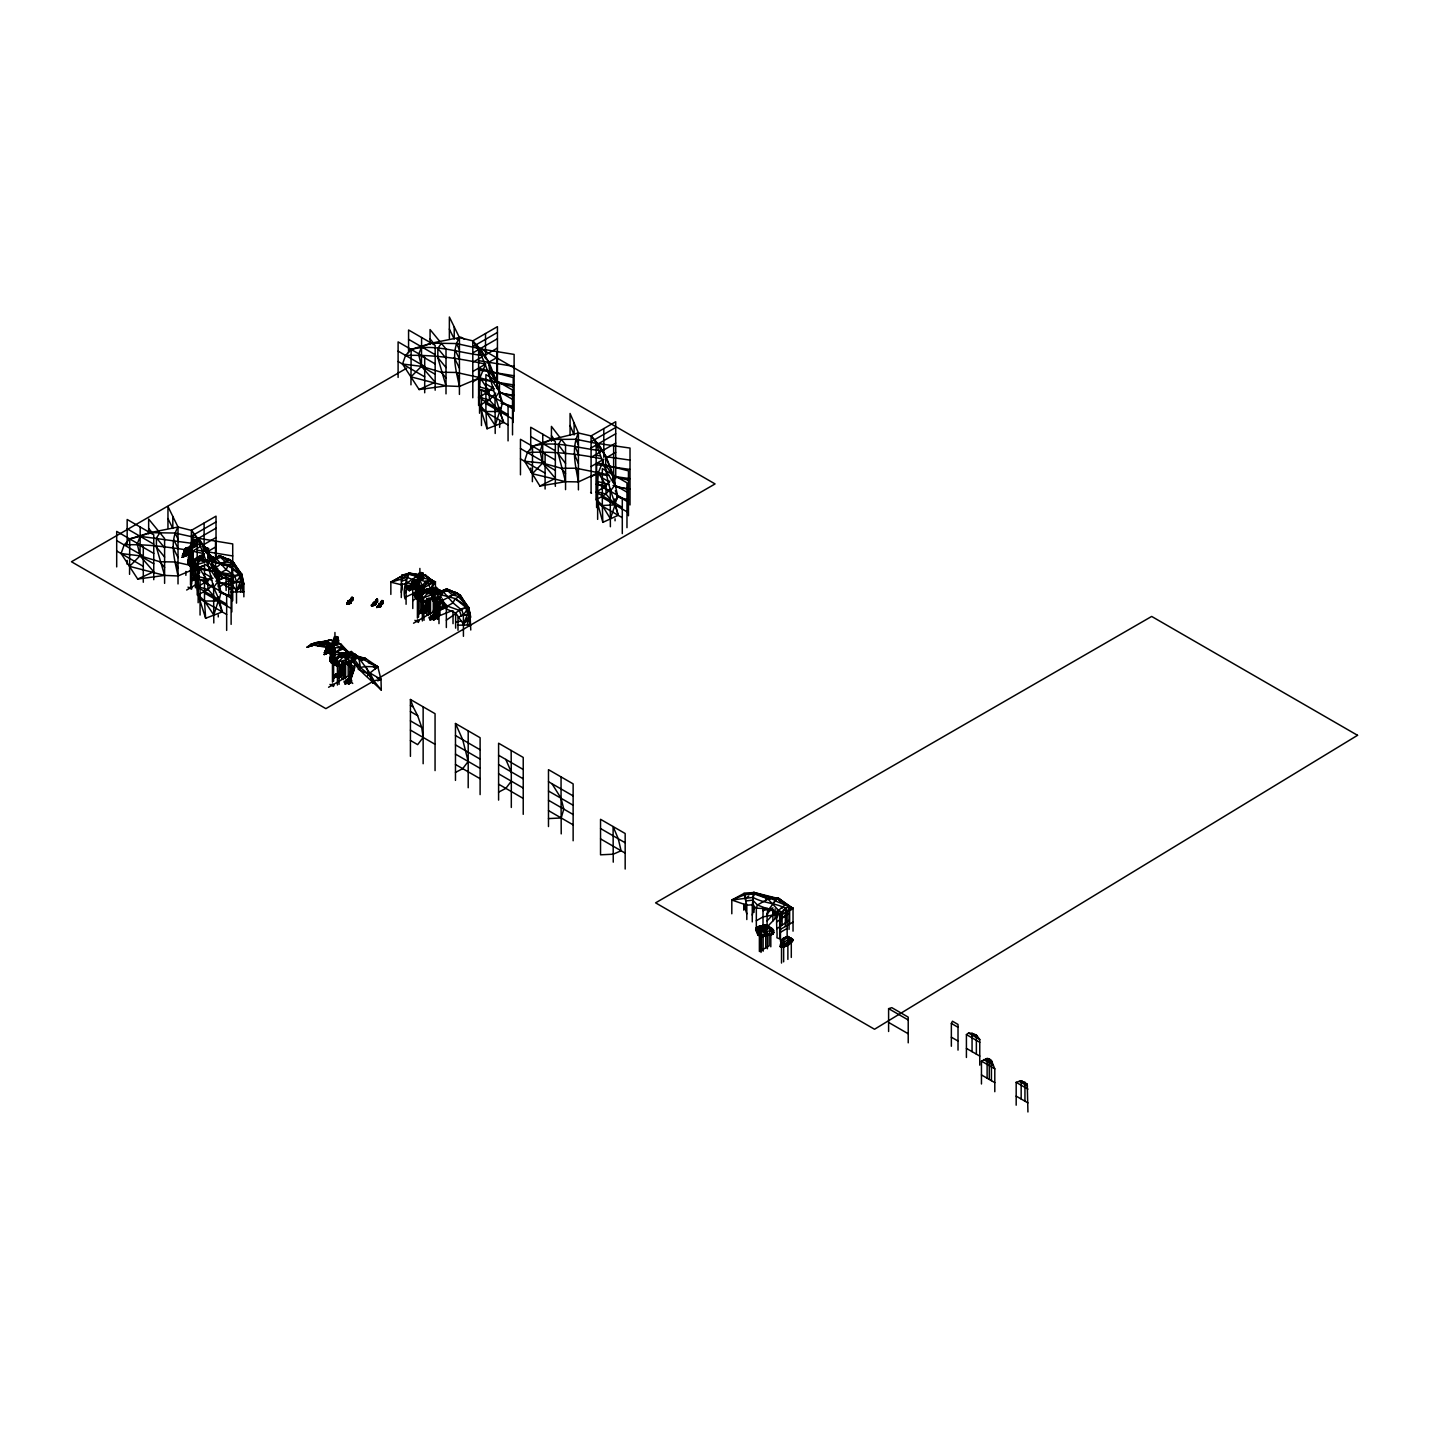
<?xml version="1.0" encoding="UTF-8"?>
<svg xmlns="http://www.w3.org/2000/svg" width="1429" height="1429" viewBox="0 0 1429 1429"><rect width="100%" height="100%" fill="white"/><g stroke="black" fill="none" stroke-linecap="round" stroke-linejoin="round"><path stroke-width="1.5" d="M197.148 565.08C188.521 563.419 196.648 551.415 189.968 546.968L192.326 539.644L196.13 540.037L196.755 545.842L190.289 549.272L192.522 551.058L192.022 565.295L197.113 568.081L203.186 565.759M422.359 620.972L422.359 597.644C416.643 594.482 423.002 584.318 416.893 580.156L419.233 572.833L423.038 573.225L423.663 579.013L417.197 582.46L416.893 580.156L412.606 581.353L411.677 586.64M184.77 553.452L185.252 548.736L186.449 550.504M326.419 648.194L326.312 653.196L325.169 654.214L325.24 650.713L327.116 652.267L325.794 652.678L327.67 645.408L331.939 644.211L334.279 636.887L338.101 637.298L338.709 643.086L326.455 647.819L326.08 649.963L327.67 645.408L326.455 647.819L328.777 652.731L324.204 654.5L328.027 648.712M591.088 466.533L603.806 459.191L598.322 472.713L578.423 481.912L565.545 481.68L558.257 453.85L558.346 444.741L561.401 439.382L575.976 439.292L598.322 443.794L606.128 456.691L613.648 476.339L613.416 480.001M196.755 567.974L178.018 575.958L164.603 575.405L156.368 547.039L156.475 537.929L159.905 532.803L175.07 533.035L198.631 538.251L207.634 551.844L215.529 571.707L215.547 577.405L215.332 571.904L211.599 561.829L202.668 545.235L216.029 537.536M421.609 337.512L421.43 366.342L410.963 376.881L446.009 385.919L419.108 389.545L402.531 364.038L405.568 355.446C432.326 354.606 459.298 358.215 485.521 364.145L480.037 377.667L459.423 386.455L446.009 385.919L437.774 357.536L437.881 348.426L441.329 343.299L456.476 343.549L480.037 348.747L489.04 362.341L496.953 382.204L496.953 387.92M353.159 599.18L346.8 604.235L349.48 603.538L351.623 597.251L353.07 597.751L352.999 600.394L347.426 603.038M524.55 461.245L542.609 463.067L561.401 468.301L575.976 468.212L598.322 472.713L596.607 499.614L602.824 522.371L618.185 515.315C613.684 495.881 603.342 477.268 606.128 456.691L591.088 435.934L578.423 432.987L551.844 439.453L532.535 446.259L527.372 452.529L524.55 461.245L539.912 486.039L565.545 481.68L532.374 473.731L542.609 463.067L542.788 434.22M618.185 515.315L615.059 504.884L605.967 494.041L606.128 485.628L598.322 472.713L591.088 476.893M199.721 566.884L194.362 568.385L189.146 565.366L187.842 562.329L188.557 556.935L189.646 559.614L188.717 563.455L190.593 566.438L196.434 568.653L201.471 566.616M201.453 559.436C207.401 553.47 195.291 560.114 192.969 562.008L192.969 560.239L192.129 561.579L189.271 561.686L188.824 557.56M348.908 653.285L343.478 656.411L334.94 658.251L333.993 662.538L331.099 662.609L330.188 661.234L330.51 654.178L331.617 656.876L331.099 662.609L336.333 665.646L353.928 661.395M334.94 657.483L334.1 658.823L331.242 658.948L330.796 654.804M439.543 591.767L438.185 592.553L438.185 590.409L436.542 589.462L437.899 590.82L436.006 590.624L439.918 592.142L433.13 587.962L419.876 595.196L419.876 593.428L419.036 594.75L415.285 592.588L414.767 595.5L417.59 597.126L419.983 595.786L419.876 590.284L419.876 594.178L423.413 597.876L442.311 590.659L453.029 602.859L461.496 609.951L459.298 610.362L447.438 606.092L438.828 597.197L432.13 598.179L423.341 601.841L417.5 599.626L414.767 595.5C414.285 586.694 421.233 592.481 418.947 598.483L424.038 601.27L432.13 598.179L440.579 597.179L435.988 614.917L436.488 617.096M418.715 591.731L420.162 592.571L419.036 594.75L416.196 594.875L415.75 590.749M194.808 546.789L194.523 542.252L191.504 542.163M336.762 644.032L336.494 639.513L333.475 639.406M421.716 579.978L421.448 575.44L418.429 575.351M186.538 551.13L182.233 557.256L184.841 554.363L189.628 552.612L191.79 549.576L190.164 548.414M390.849 594.41L390.849 582.175L401.281 584.765L401.745 575.28L409.194 573.154L423.806 575.244M199.328 567.706L196.988 575.655L198.059 579.995L192.272 580.478L194.201 576.673L196.988 575.655L199.167 575.744L199.06 578.62M428.111 599.323L429.611 600.109L423.77 611.701L419.179 613.648L420.876 611.808C420.358 608.022 426.521 608.129 428.504 610.112L422.609 614.131L421.519 611.219L423.895 608.843L427.985 599.626L429.611 600.109L425.967 611.808L423.895 608.843L418.804 611.469L424.967 613.166L424.77 609.486L427.985 599.626M192.522 551.058L190.361 549.808L191.522 548.932L192.522 551.058L184.002 556.328L184.002 553.487L187.788 552.88L186.127 551.916C181.126 555.041 184.091 557.703 184.002 553.487L185.145 555.024L184.002 556.328L182.412 555.399L186.556 547.825L189.968 546.968L191.79 549.576L184.502 550.576L182.68 556.667L190.754 553.845L192.558 552.237L191.915 550.04L190.521 551.076M415.035 587.462L416.178 591.963L418.84 592.07L420.019 590.463L418.268 581.657L419.483 585.426L417.661 587.015L410.927 589.498L409.337 588.587L412.606 581.353L415.625 581.156L412.159 581.925L409.337 588.587C411.248 592.678 411.052 585.872 411.356 584.122M352.945 654.875L351.052 654.678L353.338 655.268L351.605 653.517L351.052 654.678L354.803 654.25L356.053 656.84L348.194 652.035L334.547 654.857L335.869 652.017L343.192 648.909L348.194 652.035L347.765 658.876L349.837 652.982L356.339 656.483C341.656 648.105 323.097 634.28 307.039 647.194L312.844 645.301L307.039 647.194M433.844 589.212L419.161 595.429L425.788 589.748L433.13 587.962L434.773 588.927L432.594 592.553L432.13 598.179L429.557 599.555L429.557 598.126M375.434 602.984L375.863 603.788L371.719 605.753L377.631 602.056L376.97 598.858L373.916 605.271L371.415 605.878L375.238 602.466C379.096 606.682 364.181 606.325 375.541 603.502L375.595 604.967L373.201 603.627M203.454 565.723L196.434 568.653L188.217 563.991L188.378 559.4L192.129 561.579L192.969 557.114L191.808 558.56L193.254 559.4L192.218 562.722M351.534 681.151L351.034 678.989L354.928 667.182L347.176 662.234L338.405 665.896L334.94 664.717L330.188 661.234L330.331 656.643M433.791 620.115L436.47 617.024L436.113 614.524L433.737 614.666L432.094 617.346L433.791 620.115L437.578 605.11L439.882 603.127L432.13 598.179L423.341 601.841L415.142 597.161L414.874 594.911M326.58 649.266L327.67 645.408L330.135 647.141M339.084 684.384L339.084 662.306C330.546 660.645 338.53 648.677 331.939 644.211L327.866 647.48L327.848 652.035L325.973 653.571L324.383 652.642L326.169 649.195L332.26 648.909L333.761 646.819L332.814 645.158L328.509 645.068L326.419 648.016L329.76 650.124L325.973 650.731L324.383 652.642C322.686 653.107 336.315 654.464 326.83 646.837L329.51 645.122L327.08 646.408L326.919 647.748L328.081 645.783L328.491 648.373M372.844 605.342L373.916 605.396L374.094 602.252C377.881 604.092 370.629 607.396 373.934 602.306L375.773 603.502L374.094 602.449M184.305 555.702L182.412 555.399L186.806 555.488L184.502 550.576L185.699 548.164L190.253 547.521M411.766 582.782L414.464 581.067L411.766 582.782C413.731 583.228 417.232 589.212 413.338 588.73L409.158 590.427L413.017 584.908L409.158 590.427L411.248 589.141L410.194 586.64L412.052 588.212C411.945 590.641 407.39 587.176 410.927 589.498L411.748 587.551L416.553 585.801L418.697 582.764L416.893 580.156L413.463 581.014L412.981 584.657L409.337 588.587L413.713 588.677L411.409 583.746L412.052 582.157M419.697 575.065L409.194 573.154L406.193 579.692L401.424 581.228L401.745 575.28L408.319 574.208L416.75 576.369L420.108 575.762M401.281 592.463L401.763 585.086M197.202 587.033L198.631 567.17L207.634 580.781L208.045 589.516L218.262 601.002L222.227 611.916L205.633 618.275L198.149 594.768L197.202 587.033L207.634 580.781L211.581 576.244M405.568 355.446L411.141 349.426L431.397 343.156L459.423 337.53L472.803 340.888C489.575 364.931 493.577 395.351 503.651 422.43L487.057 428.771L479.555 405.282L478.608 397.53L480.037 377.667L456.476 372.469L441.329 372.237L421.43 366.342L402.531 364.038M347.658 658.894L348.194 652.035L346.818 652.374M377.774 600.841L372.308 604.36C371.665 606.896 375.363 604.521 375.684 603.252L374.952 601.966L373.398 602.859M381.186 605.128L379.346 603.931L379.328 607.021L378.238 606.968L379.346 603.931L381.275 605.414L377.703 605.985L376.827 607.504L380.65 604.092C383.615 606.521 376.774 608.522 377.935 605.771L383.186 602.466L383.097 601.037L381.65 600.519L379.328 606.896L377.274 606.968M351.159 601.841L350.319 600.305L348.855 600.537L349.48 603.538L350.962 603.324L351.159 601.841L349.301 600.644L347.836 602.484C345.764 605.235 349.408 602.949 350.998 601.466C348.354 598.197 344.8 606.432 349.283 603.752L349.301 600.644L352.356 597.215M192.29 561.383L194.88 564.133L194.826 567.706L191.111 565.562L190.646 555.738L188.181 553.148M329.92 658.965L330.671 660.698L333.671 661.145L335.029 659.859L333.582 659.019L334.94 658.251L337.405 664.431L333.011 662.86L332.618 652.982L330.17 650.874L330.438 654.875L333.314 657.072L335.19 654.804L333.886 654.053L334.636 649.677L332.796 648.444M427.593 599.269L434.577 599.287L440.579 597.179L421.287 601.573L419.233 599.466L423.341 601.841L423.413 597.876L419.876 594.178L420.126 596.393L417.965 598.787L417.572 588.927L415.482 586.051M780.466 941.318L780.466 918.472L781.859 911.916L785.343 908.219L789.648 906.593L793.041 908.308L793.041 931.154M349.283 603.61C353.231 599.162 345.407 606.021 350.962 601.538L350.319 600.305L348.569 601.413L347.247 602.895L349.408 601.091L351.23 602.145L348.104 603.377C344.8 604.145 353.32 599.912 347.997 603.092L346.908 603.502L348.462 600.698L350.998 601.466C349.069 602.341 347.176 604.949 347.676 602.699L349.283 602.591M380.114 604.521L377.613 607.164L380.846 604.61L380.364 603.592L378.81 604.485C375.72 610.612 383.829 603.449 378.614 604.699C381.186 605.95 381.204 603.967 379.328 606.896M417.411 618.114L417.411 597.518L418.036 598.751L416.053 598.537L416.571 592.803L415.464 590.123M759.531 934.262L759.388 935.495L763.14 936.424L773.178 934.066L773.178 930.797L770.499 927.707M355.392 663.217L348.837 684.169L347.14 681.401L348.783 678.721L351.177 678.579L351.516 681.079L348.837 684.169M198.059 579.995L195.702 580.942L194.201 576.673L196.988 575.655L199.435 570.135M341.888 662.967L338.959 672.916L336.172 673.934L334.243 677.721L343.549 674.184L341.138 672.988L335.94 675.881L333.85 675.524L338.959 672.916L343.031 663.681L345.8 662.038L340.227 672.737L343.549 674.184M424.77 609.486L420.876 611.808L421.126 609.861L426.092 608.933M350.641 682.937L348.176 679.257L345.05 683.955L350.641 682.937L351.195 662.645M383.186 602.466L383.026 603.681L377.452 606.325M435.577 618.864L433.13 615.202L430.004 619.9L435.577 618.864L436.381 604.467L432.112 599.233L429.557 598.912M578.423 481.912C575.548 465.872 571.118 448.51 578.423 432.987L570.064 413.463L570.064 434.827M184.502 550.576L185.699 548.164L184.127 554.452L186.806 555.488L190.379 552.469L190.325 549.486L186.556 547.825L184.859 549.593L190.307 551.648L190.754 553.845L188.789 554.434L189.271 558.775L191.343 559.829L193.219 557.56L192.343 551.29L200.935 546.235M345.55 661.216L345.997 657.858L351.427 653.66L377.792 666.718L381.007 679.4L381.275 690.064C371.701 680.686 360.894 672.666 353.07 661.841L345.55 661.216L347.64 656.608L345.604 654.5L333.118 650.838M352.195 600.662L352.338 598.608L351.177 598.304M376.827 602.306L376.952 600.251L375.791 599.948M382.24 603.931L382.365 601.877L381.204 601.573M178.018 575.958C174.749 560.025 169.104 542.145 178.018 527.033L167.961 506.527L167.961 527.89M459.423 386.455C456.155 370.522 450.51 352.641 459.423 337.53L449.367 317.024L449.367 338.405M351.695 674.917L351.034 678.989L344.193 681.972L348.783 678.721L351.123 672.773M436.97 608.808L435.988 614.917L429.147 617.9L433.737 614.666L436.845 606.718M190.218 548.843L191.111 548.2L191.754 549.736L190.307 551.648L184.216 551.933L184.323 554.059L184.591 552.487M411.356 585.015L410.034 587.051L411.248 587.248L411.498 585.676M764.729 935.048L765.194 929.422L767.373 925.796L773.536 930.35L773.911 932.601L771.624 934.584L773.178 934.066L768.498 926.296L767.373 926.939L765.73 924.849L758.388 926.635L755.691 929.832L757.888 934.977L761.032 936.442L766.516 934.78L765.283 931.744L760.514 927.26L757.406 927.189L755.691 929.832C759.585 935.763 767.105 935.227 773.178 934.066L767.373 925.796L761.032 929.225L759.531 935.924L764.729 935.048L764.158 932.405L759.388 928.278L756.263 927.85L764.158 932.405L768.748 927.725L768.498 926.296L768.498 928.618M191.7 563.883L188.717 563.455L187.949 561.722L191.7 563.883L193.076 562.615L192.969 557.114M433.13 589.105L431.754 588.301L430.022 589.623L434.255 588.462L426.842 589.23L423.663 590.963L420.823 595.536M342.638 663.324L347.176 662.234L339.084 665.342L333.993 662.538L334.315 648.552L334.761 651.374L332.618 652.982L330.081 651.517L333.546 652.839L331.867 651.856M787.147 914.631L780.466 918.472L777.93 912.827L757.424 905.004L752.744 900.163L753.905 892.446L779.037 898.734L793.041 908.308L789.076 910.97L789.076 929.439M777.305 909.951L777.305 916.4L767.087 926.921L767.087 913.738L769.32 908.755L777.305 898.162L780.788 901.61L777.894 898.716L753.94 893.5L753.905 892.446L743.92 893.464L731.809 900.02L731.809 913.774M752.279 915.132L754.012 906.683L754.012 912.381M345.8 662.038L343.156 663.395L344.657 664.181L340.013 677.239L337.655 678.203L338.959 672.916L333.85 675.524M422.609 614.131L424.109 609.987L422.913 609.29L420.876 611.808M372.308 604.556L373.916 605.396L372.844 604.485L375.077 604.324L374.702 602.895C373.576 605.825 371.165 604.467 375.166 603.913L373.201 603.074L373.201 605.289M350.284 601.931L349.301 602.806C352.284 600.073 344.514 601.484 348.73 603.717M347.086 603.485L350.82 601.323M183.448 554.363L187.503 548.2L189.968 546.968C187.699 553.398 188.664 555.542 182.233 557.256L184.341 555.952M346.8 604.235L351.177 602.681L349.48 603.538L350.319 602.591L348.48 602.466M326.312 653.196L324.204 654.5L334.761 649.57L333.439 650.606L334.761 651.374L333.332 645.712L334.493 648.302L327.116 652.267C323.24 652.392 327.348 647.533 325.097 651.106L326.741 653.232L326.759 651.856M415.089 586.337L415.285 587.73L417.661 587.015L417.214 584.836L411.123 585.122L411.248 587.248M199.524 559.793L201.989 556.31M201.167 560.74L203.632 557.256M341.495 657.036L343.96 653.553L349.301 652.517M335.726 658.019L341.906 653.285L338.137 657.018L339.852 654.375L342.96 654.446L347.122 658.322L347.64 656.608L345.604 655.429L343.478 656.411L349.837 652.982L353.249 654.464M426.431 592.964L428.896 589.498L430.54 590.445L435.47 597.661L434.577 599.287L437.578 605.11L439.06 605.646L435.041 615.274L436.47 617.024L433.112 618.882L431.147 617.971L431.129 615.953L433.13 615.202M428.075 593.91L430.54 590.445L434.773 588.927L437.899 594.178L438.614 593.285L434.773 588.927L431.951 590.552M780.038 946.552L781.52 939.853L783.646 937.942L787.879 936.424L793.024 939.657L792.38 941.443C789.362 944.551 784.646 948.392 780.038 946.552L792.631 939.264M189.146 565.366L193.094 566.098L192.969 560.99L201.507 559.168L204.633 562.329L205.151 561.079M331.099 662.609L332.117 661.466L330.242 660.377L332.546 663.699L335.047 663.342L334.94 658.251L334.94 659.269L341.835 655.464L346.604 659.573L338.459 661.949L336.333 658.447L336.333 659.591L337.905 658.68M419.215 594.571L420.573 596.733L419.215 599.733L417.5 599.626L415.178 596.304L418.947 598.483M182.233 557.256L184.77 555.988L183.841 555.434M430.022 589.623L431.754 588.301L427.771 589.266M222.227 611.916L219.191 599.805L221.013 592.231L215.332 571.904L208.045 560.597L207.634 551.844L191.379 530.373L178.018 527.033L149.991 532.66L129.735 538.912L124.162 544.931L121.108 553.541L137.702 579.049L164.603 575.405L129.557 566.366L140.024 555.845L140.203 527.015M500.597 410.302L502.419 402.746L496.738 382.418L489.04 364.967M349.676 681.74L348.158 682.937L346.193 682.026L348.783 678.721L351.445 668.54L345.604 662.395L338.405 665.896L338.459 661.949L343.478 656.643M431.129 615.953L431.147 617.971L433.737 614.666L436.381 604.467L437.578 605.11L443.633 602.109L443.633 608.236M191.647 550.558L191.361 548.468L192.272 550.415L189.45 549.504L190.307 551.648L187.753 552.684L186.092 551.719L186.556 547.825L189.45 549.504L190.379 552.469L185.859 552.737L184.448 550.772L186.556 547.825L190.986 548.075L196.773 543.109M183.091 554.952L183.216 556.971L182.769 555.47L186.092 551.719M325.062 652.196L325.169 654.214L324.722 652.714L328.063 648.98L328.509 645.068L332.225 644.765M409.998 588.141L409.855 589.998M418.447 582.121L419.447 584.247L410.927 589.498L410.927 586.676L414.714 586.051L411.356 583.961L413.035 581.728M411.534 585.193L412.159 581.925L415.625 581.156L412.159 581.925L411.356 583.961M429.147 617.9L434.988 614.059L436.559 608.468M616.596 499.543L617.614 495.988C613.095 474.428 606.753 451.814 591.088 435.934L615.72 421.716L615.72 478.608M426.824 598.894L424.163 609.915L429.611 600.109M380.364 603.592L381.007 606.593L380.936 605.128L376.827 607.504L380.721 604.235M615.363 503.312L617.614 495.988L615.327 490.736M347.64 656.608L345.997 657.858L350.569 661.127L353.624 654.964L365.788 658.608L377.792 666.718L374.845 669.326M437.899 594.178L438.56 593.267L436.149 590.838L432.594 592.553L432.13 598.179L432.594 592.553L423.663 590.963L428.896 589.498M219.351 597.501L213.796 615.006L204.508 601.037L198.149 594.768L208.045 589.516L213.046 583.979M500.775 407.997L495.202 425.52L485.914 411.534L479.555 405.282L489.45 400.031L495.702 393.1M340.227 672.737L341.406 669.004M426.932 603.074L425.163 608.683L428.504 610.112M418.84 592.07L419.697 585.515L415.696 587.605L417.572 588.927L419.697 587.301L418.911 583.496L416.553 585.801L412.767 585.908L412.802 587.962L410.034 587.051M194.165 539.215L189.807 547.057M336.137 636.459L331.778 644.318M421.073 572.404L417.214 580.513M195.702 580.942L199.131 572.35M350.319 602.949L350.319 600.305L348.104 601.43L350.373 602.181L347.765 602.127L350.391 600.609M336.172 673.934L335.94 675.881L340.013 677.239L339.816 673.541L343.031 663.681L344.657 664.181L337.655 678.203M436.113 614.524L434.988 614.059M348.837 603.199L347.658 602.27L347.676 603.824M539.912 486.039L555.345 478.376L542.609 463.067L540.073 451.225L542.788 443.562L551.844 439.453L561.401 439.382L565.545 444.776L565.545 489.629M772.178 929.993L772.517 929.029L765.73 924.849L758.388 926.635M347.997 603.092C349.694 601.091 346.622 599.519 350.409 603.217M137.702 579.049L153.76 571.743L140.024 555.845L137.255 543.877L140.203 536.339L149.991 532.66L159.905 532.803M419.108 389.545L435.166 382.24L421.43 366.342L418.679 354.392L421.609 346.836L431.397 343.156L441.329 343.299L446.009 349.015L446.009 393.868M327.098 646.23L326.455 647.819L329.599 649.623L333.707 646.98L333.064 645.444L332.189 646.104M202.543 557.506L204.115 553.648L191.593 551.005M349.408 601.091L348.212 603.681L349.283 603.752L347.836 602.484L350.659 600.894M351.516 681.079L350.087 679.329L354.106 669.701L351.445 668.54L352.677 668.808M230.641 561.686L234.517 563.723L230.14 559.721L221.227 557.185L216.708 558.775L211.903 564.026L215.725 567.152L219.441 575.816L228.729 579.727L236.499 590.891L240.608 581.139L239.036 574.297L228.247 565.366L211.921 560.99L215.404 557.489L219.691 555.756L223.085 557.06L233.159 562.097L238.536 571.671M376.97 598.858L373.094 604.11M382.383 600.502L378.614 604.699L380.025 605.324M424.038 620.311L423.413 597.876L428.432 592.356L431.558 595.518L438.828 594.178L455.154 598.555L465.943 607.468L467.533 614.327L463.425 624.08L463.425 636.316M332.564 644.961L334.225 647.659L332.243 646.515L332.35 649.713L326.812 651.606L325.973 653.571L325.973 650.731L328.081 649.159M348.158 682.937L348.783 678.721L344.193 681.972M190.593 566.438L191.218 565.009M332.546 663.699L333.171 662.252M417.5 599.626L418.125 598.197M419.501 595.036L419.876 594.178L419.983 595.786M215.69 559.418L212.85 556.988L212.189 558.489L210.295 557.399L209.223 554.184L213.064 557.506M356.053 656.84L352.248 654.643L351.177 651.445L359.786 658.34M442.615 592.231L439.757 590.177L437.203 590.588L436.131 587.373L441.257 591.802L439.06 591.713M352.695 654.625L359.09 657.322L354.803 654.25L354.142 655.732L359.09 657.322L355.767 656.286M313.005 645.158L309.236 646.337L314.898 643.139L318.381 646.265L319.489 643.764L323.15 641.853L331.242 639.835L334.029 643.639L314.898 643.139L310.825 644.336L309.236 646.337L313.898 645.158L328.724 647.784L319.489 643.764L329.777 645.211L332.618 644.175M342.96 655.054L339.852 654.375L338.137 657.018L338.727 655.036L341.906 653.285L338.619 655.982L339.477 656.411M757.745 933.173L758.227 932.137L755.691 929.832L757.406 927.189L766.855 925.331L759.46 926.117M184.323 554.059L184.734 553.148M325.097 651.106L326.687 650.391M373.934 603.217L375.166 603.913L372.844 603.967L373.969 604.717L375.684 603.252M359.072 657.876L354.803 654.25L354.106 655.786L351.177 651.445M435.398 589.998L435.398 581.817L432.022 580.513C426.682 581.674 423.073 586.301 421.912 591.463L426.842 589.23L423.091 592.964L421.18 587.015M756.173 929.975L756.584 929.082M327.67 645.408L326.419 648.016M752.279 921.901L752.279 904.807L753.905 892.446L767.516 898.591L778.912 910.737L781.859 911.916L779.698 916.007L779.698 938.853L776.947 937.781C777.876 927.082 772.392 909.773 785.986 905.021L789.648 906.593L789.648 924.045M350.927 601.984C351.427 604.378 345.747 599.466 349.998 602.038M789.648 906.593L787.147 911.791L787.147 937.478M951.357 1046.26L951.357 1023.414L952.446 1021.217L958.019 1024.45L958.019 1050.119M313.898 645.158L314.898 643.139L331.242 639.835L322.74 642.336M350.016 602.359L347.658 602.27M206.58 552.344L208.491 548.629L205.097 547.325L208.491 548.629L208.491 556.81M422.055 595.661L422.055 589.516L424.234 585.747L422.198 585.104L419.429 579.745L427.718 582.246L430.593 589.195L435.398 581.817L421.948 577.316L424.467 574.905L432.701 580.835L432.701 586.962M194.201 576.673L191.879 578.281L193.969 578.62L197.184 576.798L199.792 572.547M417.572 588.927L415.821 588.569L416.571 592.803L419.126 592.696L419.876 588.677L419.876 592.66M189.7 551.844L185.145 555.024M373.934 603.61L375.077 604.324L371.862 605.342M381.275 690.064L368.557 674.131L358.179 669.236L360.34 667.343L365.967 666.575L372.737 683.008L373.934 680.776L381.007 679.4L369.861 672.97L358.84 657.965L345.997 657.858L353.624 654.964L356.339 656.483M358.232 656.893L365.788 658.608L358.84 657.965L354.392 659.43L353.07 661.841L368.557 674.131L367.449 676.078M199.167 575.744L196.005 576.101L194.594 578.048L195.559 579.781L198.256 575.494M422.484 612.952L424.109 609.987M405.014 592.856L409.444 585.854L409.444 590.927M349.248 661.913L351.141 660.823L349.623 663.342L352.624 669.165L347.158 663.306L336.333 665.646L334.279 663.52L336.78 664.949M781.556 915.024L785.343 908.219C775.107 902.699 763.086 903.253 753.012 897.394L731.809 900.02L746.813 905.182L752.279 904.807L756.334 908.201L769.32 908.755M346.193 680.025L346.193 682.026L346.193 680.025L348.176 679.257M184.002 552.219L183.287 553.47L185.877 554.774L186.645 553.737L184.109 552.719M413.553 586.926L410.927 585.408L410.194 586.64L413.713 588.677L417.304 585.64L417.232 582.657L411.409 583.746L414.535 585.551L418.661 582.907L418.018 581.371L417.143 582.032M187.753 552.684L190.664 551.165L188.699 552.666L190.075 550.701L188.039 551.415L184.859 549.593L185.699 548.164L185.127 549.2M324.204 654.5L332.725 651.088L332.26 648.909L328.849 651.606L326.812 651.606M410.373 587.551L414.41 581.389L416.893 580.156L417.214 584.836L413.785 587.551L411.748 587.551M377.703 605.985C377.274 608.254 380.364 605.164 380.578 603.967L383.097 601.037M455.601 593.839L446.616 588.944L442.311 590.659L438.828 594.178L436.649 597.947L436.649 618.293L437.685 619.382L437.685 599.055L443.633 591.963L448.152 590.373L457.048 592.91L461.442 596.911L464.443 602.859M184.448 551.826L183.126 553.863M326.419 649.07L325.365 650.588L328.777 652.731L332.35 649.713L331.939 644.211L330.671 645.211M423.091 592.964L424.788 590.32L427.914 590.391L434.809 597.286M348.676 601.002L347.854 601.948M773.911 932.601L771.213 930.172L767.177 936.174L762.157 936.442L762.157 935.013L760.192 936.156M213.046 558.489L215.404 557.489L226.104 569.671L234.588 575.637L236.499 581.674L236.499 590.891L243.126 581.532L241.751 574.315L233.159 562.097L219.691 555.756L209.331 560.632M433.309 618.364L433.309 598.036L434.38 594.893L446.616 588.944L460.067 595.286L468.658 607.504L470.034 614.702L463.425 624.08L455.637 612.916L446.348 609.004L442.651 600.323L457.048 592.91M231.069 584.318L236.499 581.674L241.751 574.315L230.962 563.097L225.21 561.561L221.227 557.953L222.049 557.524M457.994 630.278L457.994 617.507L463.407 614.863L468.658 607.504L457.869 596.268L452.118 594.75L448.152 591.124M423.341 601.841L433.362 597.911L432.505 594.768L433.487 594.196L438.56 593.267L435.899 589.409L433.666 594.303L432.594 592.553M196.13 540.037L190.611 547.664L191.754 549.736L190.343 552.058L189.092 551.916L190.379 552.469L187.913 553.327L186.181 552.326M332.582 644.926L338.101 637.298M417.536 580.853L423.038 573.225M336.565 675.292L337.976 673.363L339.816 673.541L341.013 675.863L335.94 675.881L337.976 673.363L339.155 674.059L337.53 677.024L336.565 675.292L334.243 677.721M191.004 559.078L188.467 557.614L191.933 558.882L193.094 557.292L192.379 556.006M333.564 647.516L334.529 649.498L330.76 651.678L331.224 656.018L333.886 656.143L334.94 652.749L333.761 653.785L335.065 654.536M218.083 571.975L218.083 581.299L213.618 587.355L213.796 622.973M499.489 382.472L499.489 391.814L495.023 397.851L495.202 433.469M339.691 655.482L341.906 653.285M427.914 590.981L424.788 590.32L423.002 588.319L428.593 585.104L432.022 580.513L424.467 574.905L432.791 580.817L429.861 578.852M511.153 750.475L511.314 781.163L505.83 788.361L498.596 792.148M772.142 928.654L770.803 929.422L773.536 930.35L771.892 928.403L773.536 930.35L771.892 930.815M437.328 593.071L438.614 593.285L436.149 590.838L433.487 594.196L434.38 594.893L442.311 590.659M189.646 559.614L190.521 558.543M192.451 556.149L192.969 559.471M333.761 655.804L334.94 652.749L334.1 658.823L332.207 657.733M193.969 578.62L196.005 576.101L197.184 576.798M188.056 553.916L189.682 551.79M330.028 651.16L332.046 647.944L328.509 645.068L333.707 646.98L327.134 650.57L328.599 650.981M414.982 587.087L417 583.872L413.463 581.014L419.179 583.604M596.179 492.165L606.128 485.628L609.879 480.984M345.05 683.955L347.14 681.401M430.004 619.9L432.094 617.346M190.646 555.738L188.896 555.381L191.575 555.577L192.79 554.113L191.808 551.773M615.059 498.667L615.059 504.884L610.379 518.763L602.323 505.491L596.607 499.614L605.967 494.041L610.219 488.914M353.07 597.751L350.087 601.252M375.166 602.341L377.685 599.412M478.608 397.53L489.04 391.278L492.987 386.741M192.361 561.686L192.969 560.99L193.201 563.205L192.022 565.295L189.485 564.937M416.053 598.537L417.59 599.43M425.378 574.619L429.522 579.62L425.485 581.478L420.162 588.927L420.162 595.071L423.698 592.767M201.507 560.525L204.633 562.329L196.487 564.705L194.362 561.204L192.254 562.258L196.755 557.774L201.507 559.168L196.487 564.705L196.434 568.653L188.217 563.991M432.701 584.729L435.398 581.817L431.915 581.925M227.568 566.741L233.159 562.097L242.037 575.387L242.537 592.392M228.247 580.835L219.441 586.98M454.476 599.93L460.067 595.286L468.962 608.558L469.462 625.58M455.154 614.006L446.348 620.168M767.087 920.883L775.09 912.309M213.296 569.724L221.584 563.348L230.14 559.721L221.584 563.348L221.584 564.794M438.989 623.633L438.989 604.199L442.651 600.323M192.272 580.478L194.594 578.048M419.179 613.648L421.519 611.219M772.893 903.45L778.216 897.984L790.433 906.986L789.648 907.433M767.087 913.738L772.893 907.772M379.31 605.771C382.329 604.181 377.667 608.111 377.703 606.182M434.773 588.927L431.826 591.874L430.54 590.445M762.907 926.474L765.73 924.849L761.496 927.064L760.228 926.314L764.426 928.761L767.373 925.796L764.551 927.421M185.556 550.254L183.912 552.648L186.877 554.363M195.559 579.781L196.863 578.531M236.499 590.891L243.859 584.032L241.751 574.315L228.247 565.366L226.104 569.671L220.53 572.904L219.441 575.816L219.441 592.481M761.496 926.385L759.388 928.278L757.888 934.977L761.496 935.477L761.496 950.267M368.557 674.131L377.792 666.718L368.325 662.77M189.271 558.775L190.236 557.917L191.933 558.882M331.224 656.018L332.207 655.161L333.886 656.143M412.785 595.429L416.107 592.571M419.429 589.73L421.948 587.551M338.744 640.353L332.171 645.908L333.707 646.98M417.911 581.246L418.697 582.764L417.107 581.853L423.681 576.298M373.934 604.449L372.308 605.378M348.283 601.002L351.195 602.859L349.48 603.538L349.48 600.591M412.785 600.805L416.107 598.054M421.948 593.214L419.429 595.304L419.59 585.622L417.75 584.39L419.697 587.301M401.745 576.066L390.849 582.175L401.495 579.102L409.194 573.154L416.75 576.369L407.176 582.836L406.086 585.747L406.086 604.271M434.63 617.667L433.112 618.882L433.737 614.666L430.808 616.542M187.913 553.327L189.575 552.023M331.546 649.284L330.653 649.909L332.046 647.944L329.885 650.588L332.35 649.713L329.706 649.927L332.314 649.302L332.046 647.944L327.83 649.981M412.302 586.694L410.82 585.836L411.356 584.515L414.821 586.515L417.304 585.64L417 583.872L412.767 585.908M192.075 552.898L192.79 552.326L192.665 555.756M330.867 652.624L332.618 652.982M762.622 926.51L764.354 925.188M190.289 549.272L189.968 546.968L185.895 550.236L187.628 552.38L189.378 551.433M417.018 580.281L412.802 583.425L416.303 584.622M332.064 644.354L327.866 647.48L331.349 648.677M417.75 581.085L418.429 582.371L415.732 580.817M333.493 646.444L332.814 645.158M325.419 651.624L327.295 650.231M409.158 590.427L412.481 587.962L413.338 588.73M418.518 583.443L419.697 585.515M416.5 585.211L415.607 585.854L417 583.872L414.66 585.872L417.304 585.64L414.821 586.515M966.415 1057.46L966.415 1034.596L968.576 1033.042L972.059 1033.346L976.364 1035.043L979.758 1039.49L979.758 1065.159M981.455 1083.986L981.455 1061.14L987.117 1058.46L989.261 1058.8L991.422 1060.532L994.798 1068.838L994.798 1091.702M413.124 583.264L411.356 584.515L413.195 581.996M349.48 603.538L351.016 602.449L349.498 600.894M375.559 603.627L374.094 605.199L375.398 602.752L375.398 604.271M380.364 606.218L379.507 606.825L379.507 603.878L381.275 605.414M380.811 605.896L380.811 604.378L381.168 606.092L379.507 606.825L381.221 606.128L378.81 604.86M752.744 900.163L745.992 900.913L745.509 898.359L748.867 895.983M228.729 594.946L228.729 579.727L234.588 575.637L239.036 574.297L241.751 574.315L241.912 575.405M418.804 611.469L421.126 609.861M786.7 905.379L778.108 897.876M776.947 914.917L780.377 912.559M776.947 921.812L789.076 913.47M776.947 928.707L789.076 920.365M211.546 557.864L212.85 556.988L214.082 559.579L209.634 556.274L209.634 558.417M438.471 591.034L439.757 590.177L442.597 592.588M353.517 655.107L354.803 654.25M378.238 605.592L380.364 605.878L378.042 606.36M788.951 907.629L793.041 908.308L787.147 911.791L785.343 908.219L785.343 909.916M375.291 602.538L372.522 605.378M406.711 368.182L71.45 561.758L325.866 708.641L372.112 681.937M456.798 339.262L460.656 337.048L464.514 339.262M472.803 397.78L472.803 340.888L497.435 326.652L497.435 383.561M472.803 346.675L497.435 332.439M472.803 352.927L497.435 338.709M472.803 362.252L482.198 356.839M497.435 348.033L484.074 355.75L480.037 348.747L472.803 340.888M191.79 556.524L193.094 557.292L188.789 554.434L192.522 552.505L191.379 550.754L191.379 530.373L216.029 516.155L216.029 557.721M472.803 371.486L485.521 364.145M487.218 363.162L497.435 357.268M191.379 536.161L216.029 521.942M191.379 542.431L216.029 528.194M472.803 381.847L480.037 377.667L489.04 391.278L489.45 400.031L499.668 411.516L503.651 422.43M191.379 560.99L204.115 553.648M205.812 552.666L216.029 546.771M199.81 558.489L201.989 557.239M207.866 556.863L208.973 556.22L210.795 558.81M210.974 557.632L209.098 557.435L210.724 558.382M191.379 571.35L196.809 568.224M213.01 558.971L209.098 557.435L211.367 558.024L209.634 556.274M195.005 570.546L200.006 567.652M186.645 590.016L198.649 583.086M219.691 571.278L215.404 573.761L215.404 565.58M591.088 441.722L615.72 427.485M591.088 447.974L615.72 433.755M591.088 457.298L600.484 451.886M615.72 443.079L602.359 450.796C579.406 448.724 555.309 439.918 532.535 446.259L532.374 481.68M350.319 600.305L348.783 601.198L348.569 603.645L347.872 602.931L349.462 601.698M605.503 458.209L615.72 452.314M422.68 573.083L419.876 574.69L419.876 580.871M406.086 596.911L416.75 591.838M337.726 637.138L334.94 638.763L334.94 644.926M415.625 596.643L418.626 597.072M426.735 591.677L428.896 590.409M430.308 589.605L433.13 587.962L427.61 589.445L428.896 590.177M422.841 594.625L421.287 595.518L421.287 594.393M426.914 600.841L421.912 603.735L421.912 611.791M429.557 599.555L430.54 598.983M340.834 653.803L338.727 655.036L341.835 655.464L341.835 656.822M341.781 655.732L343.96 653.553M345.371 653.66L348.194 652.035L347.819 658.876L348.194 652.035L342.674 653.5L343.96 654.25M347.015 654.607L349.837 652.982L351.212 654.911L350.945 653.464M341.835 662.663L342.96 662.02L341.835 662.663L345.604 663.61L353.624 661.949M353.249 656.608L354.588 655.822M433.309 610.29L439.971 606.45M413.553 623.205L435.47 610.558M436.649 610.219L445.187 605.289M344.603 663.61L345.604 663.038M343.96 662.663L345.604 663.61L348.426 661.984M328.599 687.26L350.516 674.613M379.828 677.489L715.072 483.931L476.071 345.943M756.334 920.74L763.015 916.9L778.894 913.899M779.698 916.007L793.041 908.308M764.819 925.152L759.388 928.278L758.442 932.512M759.335 928.546L761.496 927.296M766.444 926.099L761.032 929.225L761.068 934.03L759.531 935.924L761.032 935.066L763.14 936.424L766.158 935.191L763.14 936.424M760.978 929.493L763.14 927.332M760.085 933.476L761.032 932.923M762.157 936.442L763.14 935.87M779.698 929.779L793.041 922.08M780.466 932.262L787.147 928.403M786.95 936.727L781.52 939.853L781.52 963.057M781.467 940.121L787.879 936.424L787.879 959.395M781.181 941.425L788.987 936.906L788.987 944.623M780.591 944.087L791.291 937.906L791.291 957.43M780.698 946.766L793.024 939.657M781.52 947.052L792.684 940.621M782.663 947.052L792.38 941.443L792.38 939.014M783.646 947.052L790.826 942.908M191.754 549.736L188.699 547.968L189.968 546.968M405.014 598.894C399.924 579.567 421.662 564.723 390.849 582.175L398.137 578.977M184.448 550.772L185.002 549.683M209.063 560.865L215.404 557.489M192.254 562.258L199.864 558.221L199.864 559.579M419.161 595.429L426.789 591.392L426.789 592.767M334.225 659.501L341.835 655.464M455.476 772.428L462.71 768.659L468.194 761.461L462.71 739.722L455.476 723.503L480.108 737.721L480.108 794.613M380.043 605.646L379.507 604.735M212.742 570.975L216.708 568.921L216.708 575.065L219.727 573.511M437.685 599.055L441.65 597M437.685 611.308L446.634 606.682M353.928 661.788L349.623 663.342L342.496 663.288M191.879 578.281L197.845 576.298M205.079 550.272L208.491 548.629M428.593 585.104L435.398 581.817M771.213 930.172L768.748 927.725L765.194 929.422L763.14 928.01M430.79 598.233L433.916 597.894L429.557 591.928M345.836 662.306L348.962 661.966L349.623 663.342L348.712 662.824M196.434 568.653L199.828 567.134M350.569 661.127L354.392 659.43L360.34 667.343L358.84 657.965M374.094 605.199L375.773 604.449L374.952 603.842M428.896 613.398L428.896 598.59L430.54 599.555L433.362 598.304M343.478 679.615L343.478 662.252L345.586 663.538L348.426 662.377M377.703 680.847L381.007 679.4L376.988 677.775M411.248 589.141L410.23 589.766M215.886 575.762L219.691 574.136M438.989 610.558L446.598 607.325M326.919 647.748L327.759 646.676M428.432 598.179L430.54 599.466L433.559 598.304M345.604 663.61L348.605 662.377M777.305 898.912L767.516 898.591L753.565 893.732L744.527 894.822L731.809 900.02L735.792 898.609M213.975 570.26L217.78 568.724M215.886 581.21L225.21 577.459M448.51 596.536L457.226 593.017L448.152 590.373M438.989 604.199L442.794 602.663M438.989 615.935L452.118 610.647M401.495 579.102L406.89 577.298L412.767 579.62L417.197 579.71M425.896 575.548L428.45 577.87L424.467 574.905M1016.18 1105.189L1016.18 1082.342L1021.163 1080.699L1027.255 1084.218L1027.933 1111.976M184.859 555.631L186.145 555.202M185.645 555.381L188.164 555.417M413.374 587.623L415.071 588.587L410.748 588.623M327.616 652.624L330.117 652.66M415.482 577.405L416.75 576.369M888.606 1031.488L888.606 1008.642L891.803 1007.659L908.219 1017.144L908.219 1042.831M413.463 588.266L411.731 588.516M431.594 589.248L434.255 588.462L430.593 589.195M401.281 584.765L405.014 583.675L406.086 585.747L411.641 585.033M322.847 642.21L331.242 639.835M763.015 910.612L771.338 908.272M349.676 602.574L351.195 602.859L348.247 600.948M345.854 680.597L348.229 680.025M188.789 554.434L192.29 553.595L192.343 551.29M379.471 605.253L380.31 605.217M330.76 651.678L334.261 650.838M339.316 655.929L343.049 654.16M766.087 899.609L773.25 898.144L775.09 900.806L789.076 906.575L785.754 904.593M777.894 898.716L773.25 899.681L773.25 898.144L753.905 892.446L753.94 893.607M430.54 599.555L432.112 599.233L437.578 605.11M241.751 574.315L232.391 577.173L220.53 572.904L215.725 567.152M228.729 579.727L232.623 579.013M228.729 588.909L234.588 587.819M239.036 587.962L242.537 587.319M468.962 608.558L468.658 607.504L461.496 608.825L455.637 612.916L455.637 628.135M455.637 622.097L461.496 621.008M465.943 621.151L469.462 620.508M440.382 591.481L439.096 591.677L439.757 590.177L440.989 592.767L439.292 591.517L439.292 592.517M314.898 643.139L323.15 641.853M350.516 661.734L350.516 662.895L346.908 662.913M445.991 590.82L449.992 590.248L452.868 592.964M378.506 605.735L380.436 606.503M232.391 577.173L234.463 582.657L243.126 581.532L239.036 574.815M469.462 612.791L470.034 614.702L463.407 614.863L463.425 624.08L470.766 617.221L468.658 607.504L461.496 608.825L463.407 614.863L470.034 614.702L470.766 630.01M310.825 644.336L318.667 643.389L317.042 642.496M183.305 556.596L182.769 555.47L182.948 556.81M325.276 653.839L324.722 652.714L324.919 654.071M318.381 646.265L322.293 645.819M373.469 667.182L377.792 666.718L365.967 666.575M527.372 452.529C552.166 451.207 577.262 453.815 601.68 458.78M374.88 603.949L373.201 603.074M124.162 544.931C144.561 543.86 165.157 546.807 185.341 549.683M602.824 522.371L602.323 505.491L615.059 504.884L602.323 497.542M548.486 818.585L561.222 817.977L563.776 809.082L561.061 798.275L561.061 776.912M339.03 655.089L342.764 654.946M764.426 928.761L766.266 931.172L770.499 931.065M236.499 581.674L243.126 581.532M231.069 592.017L243.859 591.749M457.994 625.205L470.766 624.937M512.529 434.863L512.529 390.01L485.914 374.648L485.914 411.534L499.668 411.516L499.668 407.372M231.123 624.366L231.123 579.513L204.508 564.151L204.508 601.037L218.262 601.002L218.262 596.858M121.108 553.541L140.024 555.845L159.905 561.74L175.07 561.972L192.2 565.759M345.121 663.199L341.995 663.11L343.96 662.091L343.96 677.453M746.813 919.544L746.813 905.182L743.92 893.464L753.565 893.732L753.565 895.59M418.697 582.764L416.375 582.693L414.946 584.604L413.249 582.871M333.118 647.569L341.442 647.926L349.551 653.392M187.538 547.879L186.556 547.825L188.699 547.968M411.356 574.297L419.662 575.012M335.744 643.8L340.906 644.247L349.605 653.196M482.02 355.374C458.745 352.82 434.398 343.407 411.141 349.426L410.963 384.83M192.397 543.395L140.203 536.339L129.735 538.912L129.557 574.333M357.5 657.554L365.788 658.608M596.179 500.132L596.179 443.24L630.01 448.063L630.01 504.955M596.179 455.279L600.162 455.851M606.128 456.691L630.01 460.102M596.179 464.604L630.01 469.444M596.179 473.839L607.111 475.41M630.01 478.679L613.648 476.339L610.379 470.623M596.179 484.199L606.128 485.628M615.703 487.003L630.01 489.04M378.614 606.914L378.238 606.11M431.862 598.858L435.47 598.84L434.863 597.322M478.608 405.497L478.608 348.605L514.118 354.41L514.118 411.302M478.608 360.644L514.118 366.449M478.608 369.968L514.118 375.773M478.608 379.203L514.118 385.008M478.608 389.563L489.04 391.278M499.096 392.921L514.118 395.369M197.202 595L197.202 538.09L232.713 543.913L232.713 600.805M197.202 550.147L232.713 555.952M197.202 559.471L207.491 561.15M211.599 561.829L232.713 565.277M197.202 568.706L211.456 571.046M232.713 574.512L215.529 571.707L212.117 566.295M197.202 579.067L207.634 580.781M217.69 582.425L232.713 584.872M196.505 544.145L200.614 544.878M411.266 583.711L407.176 582.836L406.193 579.692M221.227 557.185L230.301 559.846M596.607 472.052L608.79 475.16M605.967 465.104L612.845 476.196L628.456 480.198M596.607 481.287L608.95 484.449M613.059 485.503L628.456 489.432M596.607 491.647L605.967 494.041M616.899 496.845L628.456 499.793M349.248 600.644L351.23 602.145M479.555 377.72L513.243 386.937M479.555 386.955L493.094 390.653M498.989 392.278L513.243 396.172M479.555 397.316L489.45 400.031M501.025 403.192L513.243 406.533M198.149 567.224L231.837 576.423M198.149 576.459L211.688 580.156M217.583 581.764L231.837 585.658M198.149 586.819L208.045 589.516M221.656 593.249L231.837 596.018M412.052 588.212L413.713 588.677M327.116 652.267L328.777 652.731M186.645 553.737L185.163 553.327L187.628 552.38L186.056 551.469M345.586 661.788L347.176 662.234M195.148 576.673L193.237 576.083L193.237 568.01M417.518 584.443L418.661 582.907L417.518 580.906M203.347 546.718L205.883 547.629L202.954 545.664M438.917 591.249L442.329 592.588M358.84 658.823L362.644 660.394M207.866 555.738L211.278 557.221L211.278 559.364M351.48 658.162L354.392 659.43M337.03 642.478L340.906 644.247L346.55 650.82M433.737 614.666L435.041 615.274M348.783 678.721L350.087 679.329M408.569 339.316L435.166 354.678M485.914 383.972L494.398 388.867M478.608 348.605L489.04 362.341L489.7 376.827L499.489 391.814L512.529 399.334M408.569 348.551L411.927 350.498M418.679 354.392L435.166 363.913M485.914 393.207L496.22 399.155M512.529 408.569L502.419 402.746L500.597 399.066M398.102 351.123L424.699 366.485M481.466 399.263L508.063 414.624M421.43 366.342L435.166 374.273M485.914 403.567L512.529 418.929M530.713 436.577L555.345 450.814M602.323 477.929L609.504 482.073M626.974 492.165L614.899 485.181L605.825 470.623L596.179 443.24M398.102 361.483L424.699 376.845M481.466 409.623L508.063 424.985M540.073 451.225L555.345 460.049M602.323 487.182L611.416 492.416M617.614 495.988L626.974 501.4M520.46 448.527L545.092 462.746M597.644 493.094L622.294 507.313M542.609 463.067L555.345 470.409M616.756 505.866L626.974 511.761M590.588 492.541L591.57 493.112M520.46 458.888L545.092 473.106M597.644 503.455L622.294 517.673M434.773 590.052L436.149 590.838M417.75 584.39L418.733 584.943M425.788 589.748L423.002 588.319L427.718 582.246L427.718 583.746M417.661 585.89L419.197 586.765L415.696 587.605L418.501 588.766L416.804 587.783M433.434 597.626L434.577 599.287L433.666 598.769M411.123 585.122L413.231 586.337M418.84 589.981L420.144 590.731M417.429 591.713L419.126 592.696M415.392 590.802L417.929 592.267M415.732 591.535L418.25 592.999M415.267 593.482L418.072 595.107M419.126 595.893L420.573 596.733M414.767 595.5L417.59 597.126M415.142 597.161L417.965 598.787M417.268 619.864L419.322 621.061M414.91 620.329L418.518 622.419M379.346 604.842L381.204 605.967M374.952 603.27L375.863 603.788M372.308 604.789L373.362 605.36M349.069 600.573L350.962 601.538M211.367 558.024L210.295 557.399L212.85 556.988L212.135 558.543L208.795 555.167M188.61 547.736L191.79 549.576M187.003 547.896L188.95 549.022M190.754 552.701L192.79 554.113M189.896 554.613L191.575 555.577M184.216 551.933L186.324 553.166M191.915 556.792L193.219 557.56M183.412 553.345L185.877 554.774M185.574 554.774L186.806 555.488M188.807 558.364L191.343 559.829M191.629 561.776L193.076 562.615L192.969 560.99M188.342 560.293L191.164 561.919M192.969 563.044L195.469 564.491L195.434 587.783M191.754 562.365L193.665 563.562M351.052 654.678L352.695 655.625M187.842 562.329L190.664 563.955M197.113 568.081L194.362 566.509L194.362 568.385M193.094 566.098L188.271 563.133L189.343 563.919M127.163 528.819L153.76 544.181M204.508 573.476L212.992 578.37M197.202 538.09L208.295 566.331L218.083 581.299L231.123 588.837M326.169 649.195L328.277 650.409M327.366 650.749L328.849 651.606M410.427 756.37L410.427 699.478L435.059 713.696L435.059 770.606M330.438 654.875L332.975 656.34M137.255 543.877L153.76 553.416M204.508 582.71L214.814 588.659M231.123 598.072L221.013 592.231L219.191 588.569M330.778 655.607L333.314 657.072M548.486 781.699L573.136 795.917M330.313 657.536L333.136 659.162M333.725 659.626L337.44 661.734L337.405 685.045M498.596 755.262L523.228 769.481M410.427 705.265L413.142 706.837L417.661 715.697L421.698 727.361L423.145 737.435L417.661 744.634L410.427 740.454M331.796 660.055L333.671 661.145M329.813 659.573L332.635 661.198M335.047 663.342L331.296 661.18L332.457 661.591L332.457 682.187M330.188 661.234L334.261 663.806M977.436 1036.454L972.059 1033.346L972.059 1051.655M455.476 735.542L480.108 749.761M116.696 540.626L143.293 555.988M200.06 588.748L226.657 604.11M968.576 1033.042L979.758 1039.49M951.357 1023.414L958.019 1027.272M410.427 711.517L417.661 715.697M548.486 791.023L573.136 805.241M140.024 555.845L153.76 563.776M204.508 593.071L231.123 608.432M498.596 764.586L523.228 778.805M966.415 1034.596L979.758 1042.313M190.361 586.676L192.415 587.873M188.003 587.14L191.611 589.23M600.537 828.534L625.17 842.753M455.476 744.884L480.108 759.103M769.159 926.331L773.178 930.797M116.696 550.987L143.293 566.348M200.06 599.108L226.657 614.47M548.486 800.258L573.136 814.494M410.427 720.859L421.698 727.361M767.373 926.939L768.748 927.725M498.596 773.821L523.228 788.04M951.357 1037.204L958.019 1041.044M986.403 1058.693L991.922 1061.872M985.528 1058.978L992.298 1062.89M966.415 1048.386L979.758 1056.085M455.476 754.119L480.108 768.338M1027.255 1084.218L1021.163 1080.699L1021.163 1098.99M756.263 927.85L759.388 929.654L757.459 931.958L757.888 934.977L759.388 934.119L759.388 951.5L769.159 945.855L769.159 935.173M761.032 930.601L764.158 932.405M993.119 1065.034L983.634 1059.568L992.19 1062.604M332.314 683.919L334.386 685.116M600.537 838.894L625.17 853.113M1019.306 1081.324L1027.505 1086.058M410.427 730.094L435.059 744.313M766.266 935.638L767.177 936.174L766.516 934.78M329.956 684.402L333.582 686.474M548.486 810.618L573.136 824.855M981.455 1061.14L994.798 1068.838M888.606 1008.642L908.219 1019.967M1016.18 1082.342L1027.933 1089.112M498.596 784.182L523.228 798.418M455.476 764.479L480.108 778.698M981.455 1074.93L994.798 1082.628M888.606 1022.432L908.219 1033.756M1016.18 1096.132L1027.933 1102.902M224.8 558.614L219.691 555.756M437.631 604.735L439.06 605.646M468.658 607.504L455.154 598.555L453.029 602.859L447.438 606.092L446.348 609.004L446.348 627.51M212.367 558.328L214.082 559.579M191.039 565.616L192.308 566.563M777.305 898.162L785.986 905.021M434.648 598.162L435.47 598.84L435.077 597.911M349.694 662.234L350.516 662.895L349.855 661.341M433.023 598.322L433.916 599.073L432.683 594.857L435.47 598.84L432.505 594.768L433.916 599.073M348.069 662.377L350.105 662.627L348.48 661.698L348.962 663.127L348.551 661.734M223.085 557.06L225.943 559.775M765.283 931.744L768.07 934.548L766.266 931.172M435.702 588.355L437.935 590.588M350.748 652.41L352.999 654.661M461.442 596.911L458.584 593.91L446.616 588.944M351.713 682.347L352.731 683.455M346.693 657.751L344.603 655.393L344.603 657.126M439.918 341.585L430.058 329.563L430.058 344.443M430.058 338.905L433.969 343.674M437.881 348.426L446.009 358.357M437.774 357.536L446.009 367.592M441.329 372.237L446.009 377.953M148.652 528.391L152.564 533.16M156.475 537.929L164.603 547.843M156.368 547.039L164.603 557.078M159.905 561.74L164.603 567.456M423.77 611.701L424.967 613.166M338.816 675.774L340.013 677.239M560.15 437.756L551.433 426.396L551.433 441.275M551.433 435.72L553.737 438.721M558.346 444.741L565.545 454.118M558.257 453.85L565.545 463.353M561.401 468.301L565.545 473.713M185.252 548.736L186.199 550.094M348.658 660.252L350.516 662.895M331.617 662.038L332.635 663.485M189.646 564.777L190.664 566.241M208.973 556.22L211.635 560.079M436.131 587.373L438.078 590.266M209.223 554.184L212.135 558.543L212.135 557.114M489.45 371.093L496.738 382.418L496.863 387.991M191.379 530.373L201.65 543.484M493.523 376.792L496.953 382.204M551.987 783.717L561.061 798.275L561.222 833.893M334.047 649.052L335.869 652.017L341.442 647.926L340.906 644.247M470.034 614.702L465.943 608.004M460.067 595.286L464.246 603.056M233.159 562.097L237.321 569.885M369.861 672.97L373.934 680.776M209.241 557.667L210.402 559.882M192.308 566.277L191.629 564.919L191.629 583.961M449.367 329.063L454.226 338.977L454.226 326.937M456.476 343.549L459.423 349.569M455.351 350.587L459.423 358.893M454.226 357.554L459.423 368.128M456.476 372.469L459.423 378.506M167.961 518.566L172.82 528.48L172.82 516.441M175.07 533.035L178.018 539.072M173.945 540.073L178.018 548.397M172.82 547.039L178.018 557.632M175.07 561.972L178.018 567.992M353.535 654.446L354.142 655.732L354.106 654.357M757.477 930.565L758.227 932.137M371.218 679.632L372.737 683.008M219.191 599.805L213.618 587.355L208.295 566.331L208.045 560.597M743.92 893.464L745.509 898.359M505.83 759.442L511.153 771.839M570.064 425.503L574.101 434.934L574.101 422.895M575.976 439.292L578.423 445.026M575.03 446.437L578.423 454.351M574.101 453.511L578.423 463.585M575.976 468.212L578.423 473.964M459.298 610.362L461.371 615.845L463.407 614.863M410.427 699.478L413.142 706.837M746.813 913.846L743.759 904.432L743.759 910.13M242.537 579.602L243.859 584.032L243.859 596.822M326.294 651.302L326.419 648.587C329.385 646.783 324.83 646.712 329.992 648.677L331.421 646.748L333.761 646.819L331.939 644.211L332.135 645.658M421.787 597.322L422.359 600.376L419.876 599.805M202.668 545.235L203.74 551.54M439.025 597.697L439.882 603.127M212.099 564.509L212.671 568.135M334.315 648.552L334.493 649.748L333.957 647.551L333.779 649.016M330.135 650.409L330.331 651.803M409.283 574.119L409.194 573.154L409.248 574.19M485.914 411.534L487.057 428.771M204.508 601.037L205.633 618.275M334.94 658.251L335.029 659.859M612.845 476.196L612.97 481.769M499.489 391.814L499.596 397.405M218.083 581.299L218.19 586.908M1024.95 1082.092L1024.95 1101.187M991.422 1060.532L991.422 1080.663M989.261 1058.8L989.261 1079.431M987.117 1058.46L987.117 1078.18M976.364 1035.043L976.364 1054.138M785.986 910.416L785.986 922.473M785.343 912.738L785.343 926.528M783.646 937.942L783.646 961.842M782.092 906.879L782.092 908.558M782.092 913.113L782.092 925.17M780.788 915.578L780.788 921.491M775.09 908.898L775.09 918.668M773.25 909.487L773.25 914.792M772.893 909.487L772.893 920.937M770.803 933.977L770.803 946.802M767.516 899.305L757.424 905.004L756.334 908.201L756.334 928.993M767.516 915.971L767.516 908.326L763.015 909.255L763.015 925.152M767.373 934.584L767.373 948.785M765.73 935.656L765.73 947.82M763.14 935.209L763.14 951.214M762.157 928.207L762.157 929.94M761.032 935.066L761.032 952.446M753.565 904.771L753.565 909.094M753.012 902.824L753.012 911.077M745.509 903.36L745.509 909.844M628.456 515.726L628.456 470.873L596.607 462.71L596.607 507.563M626.974 527.676L626.974 482.823L602.323 468.605L602.323 505.491M625.17 869.046L625.17 833.518L600.537 819.299L600.537 854.81L613.255 854.203L621.079 850.755L618.257 838.752L613.095 826.551L613.255 862.169M622.294 533.606L622.294 498.078L597.644 483.859L597.644 519.37M615.059 518.798L615.059 520.799M614.899 475.857L614.899 485.181L610.219 491.112L610.379 526.729M613.648 445.741L613.648 480.483M603.806 428.575L603.806 457.351M591.088 435.934L591.088 492.826M578.423 432.987L578.423 489.879M573.136 840.77L573.136 783.878L548.486 769.659L548.486 826.551M555.345 486.324L555.345 441.472L530.713 427.253L530.713 449.974M545.092 489.04L545.092 453.511L520.46 439.292L520.46 474.803M530.713 468.123L530.713 472.106M523.228 814.334L523.228 757.441L498.596 743.223L498.596 800.115M513.243 422.448L513.243 377.595L479.555 368.396L479.555 413.249M511.314 781.163L511.314 807.456M508.063 440.9L508.063 405.389L481.466 390.028L481.466 425.538M499.668 421.448L499.668 427.432M496.953 351.605L496.953 388.42M485.521 333.529L485.521 358.608M468.194 730.844L468.194 787.736M467.533 619.221L467.533 624.991M459.423 337.53L459.423 394.422M455.476 723.503L455.476 780.395M453.029 610.737L453.029 623.651M442.311 598.769L442.311 606.95M439.971 596.232L439.971 614.524M438.185 603.52L438.185 609.915L436.542 608.968L436.542 602.574M435.166 390.206L435.166 345.354L408.569 329.992L408.569 352.695M434.773 601.752L434.773 611.898M432.701 597.126L432.701 601.162M432.022 585.819L432.022 589.909M430.54 598.34L430.54 614.345M428.432 599.555L428.432 615.56M426.789 598.608L426.789 614.613M425.485 581.478L425.485 582.978M424.699 392.779L424.699 357.25L398.102 341.888L398.102 377.417M423.145 706.837L423.145 763.729M422.055 601.788L422.055 609.861L420.162 609.272L420.162 601.198M421.787 586.086L421.912 595.554M421.287 600.644L421.287 601.573M419.876 568.438L419.876 572.672M418.536 600.216L418.536 617.149M412.767 587.48L412.785 608.522M406.89 585.801L406.89 589.48M401.656 583.103L401.763 590.159M401.495 583.568L401.281 597.536M374.952 601.966L374.952 604.592M372.308 604.36L371.862 604.931M354.338 655.572L354.338 656.572M351.605 653.517L351.605 655.661M351.605 666.628L351.605 670.898M350.784 601.109L350.784 602.609M349.837 654.107L349.837 652.982L346.872 655.929L345.604 654.5M349.837 665.807L349.837 675.953M348.194 662.842L348.194 675.006M345.604 662.395L345.604 678.4M341.835 664.664L341.835 678.668M336.333 663.753L336.333 665.646M334.94 632.493L334.94 636.745M334.636 649.677L334.636 652.999M333.6 662.163L333.6 681.222M240.608 581.139L240.608 582.532M240.608 586.033L240.608 591.82M236.499 588.051L236.499 603.127M231.837 611.951L231.837 567.099L198.149 557.882L198.149 602.734M226.657 630.403L226.657 594.875L200.06 579.513L200.06 615.042M226.104 577.548L226.104 590.481M221.584 575.19L221.584 578.906M218.262 614.917L218.262 616.935M216.029 566.473L216.029 573.047M215.529 541.091L215.529 575.851M204.115 523.032L204.115 548.093M202.65 559.882L202.65 558.15L197.881 557.131L201.007 557.792M195.148 568.599L195.005 578.62M194.362 561.204L194.362 562.347M192.969 535.25L192.969 539.501M192.969 541.502L192.969 547.682M191.379 564.616L191.379 587.283M190.504 564.33L190.504 584.943M185.877 571.475L185.877 575.333M178.018 527.033L178.018 583.925M164.603 583.371L164.603 538.519L148.652 519.066L148.652 533.946M153.76 579.692L153.76 534.839L127.163 519.477L127.163 544.27M143.293 582.264L143.293 546.753L116.696 531.392L116.696 566.902M127.163 560.347L127.163 564.33M424.788 590.32L423.984 592.16L424.967 590.409M327.295 646.194L327.509 647.516L327.295 646.194M199.935 556.042L196.755 557.774L199.935 556.042M1357.55 735.31L874.53 1029.255L655.589 902.842L1151.667 616.435L1357.55 735.31"/></g></svg>
